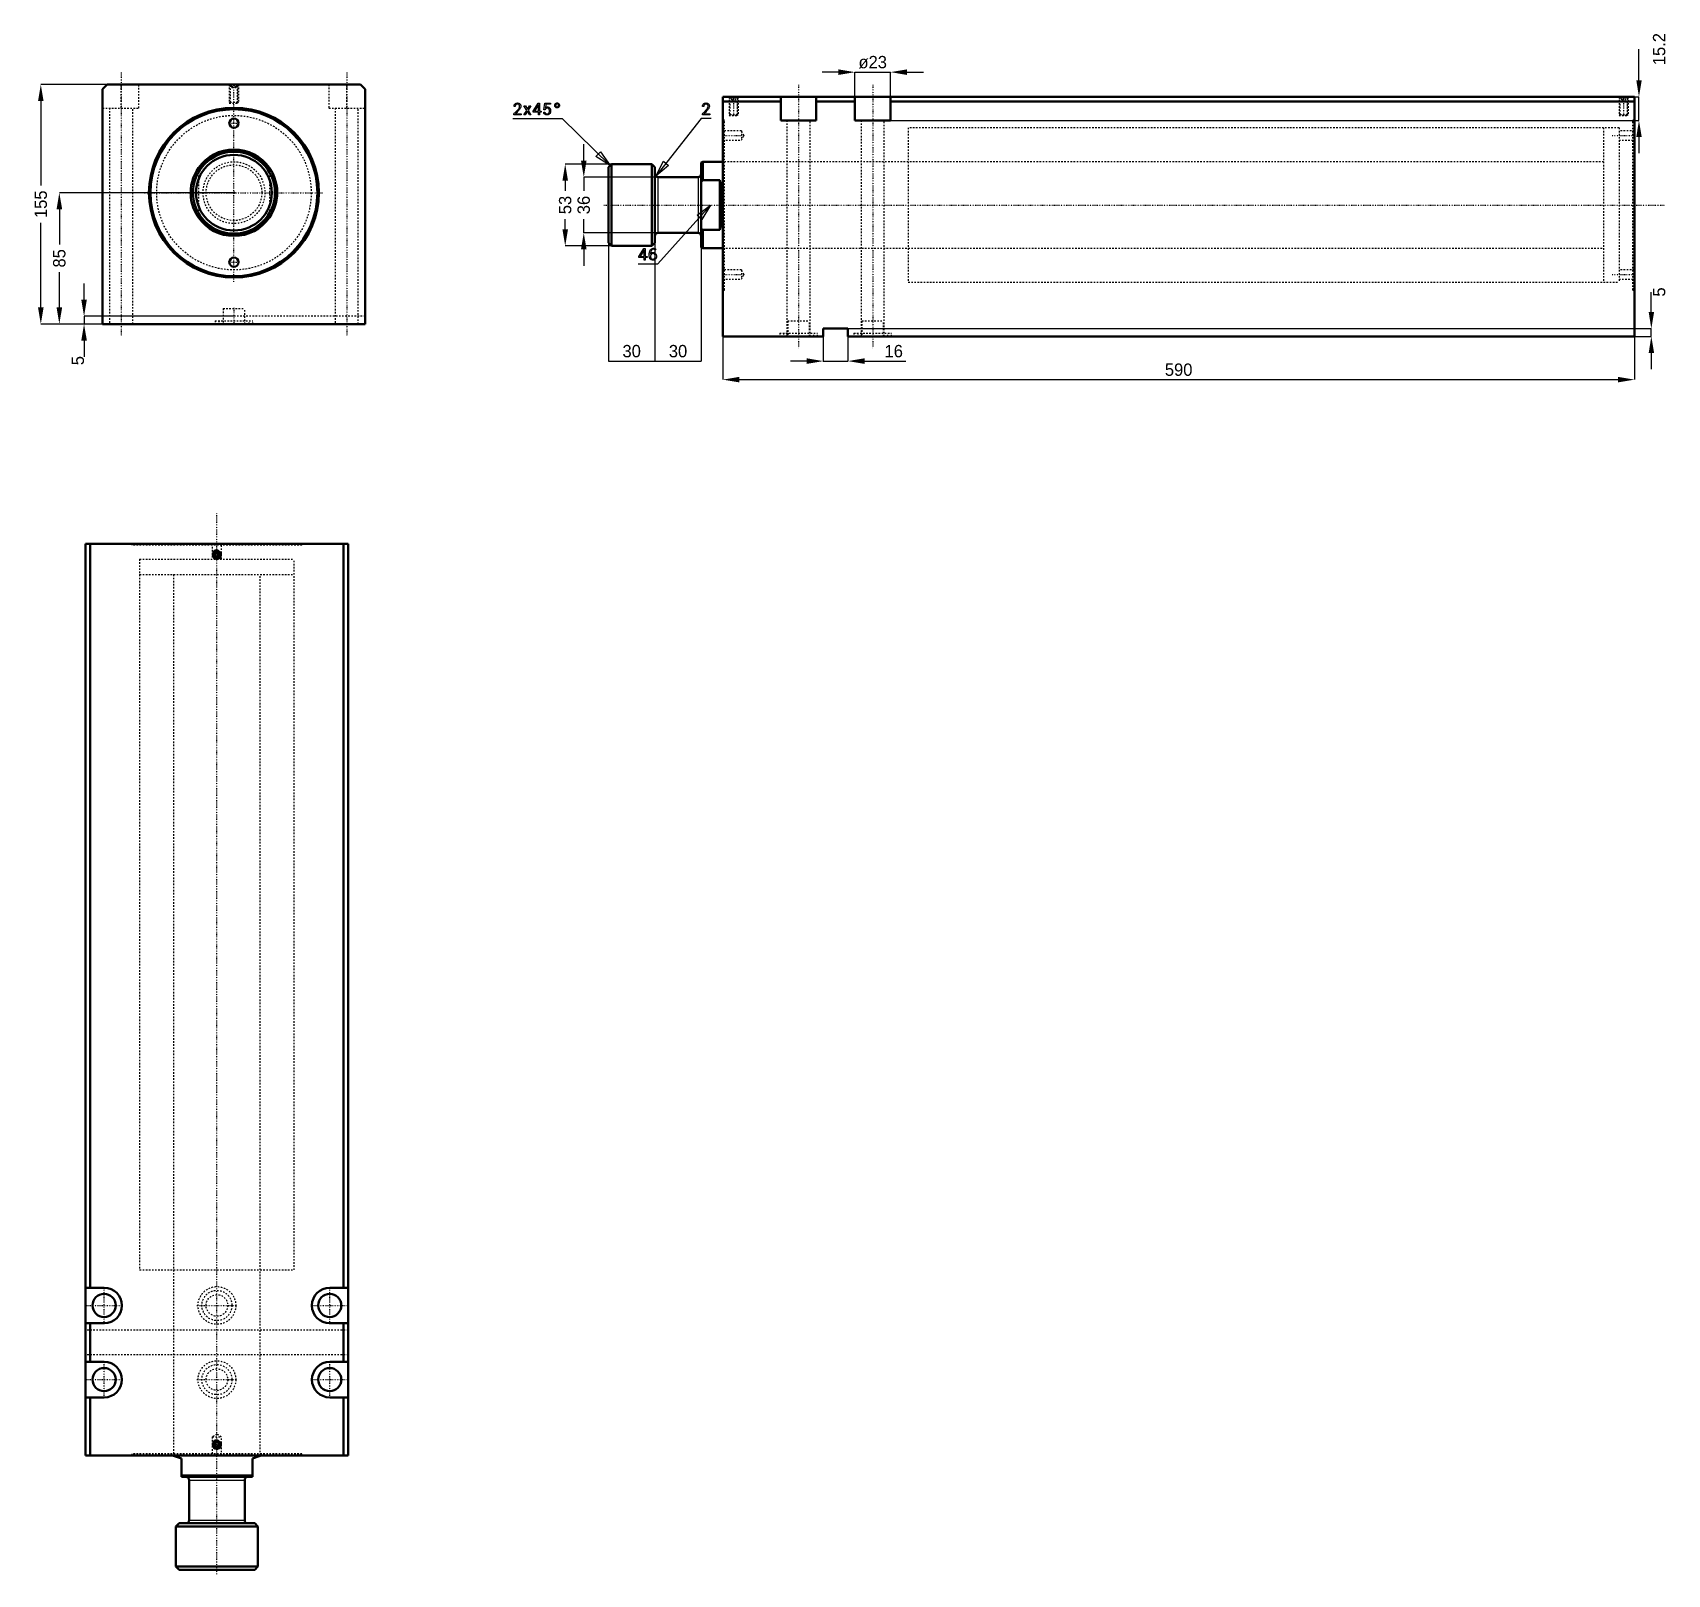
# Model space of a CAD drawing. Header units: millimetres. Extents: x -130 to 928, y -894 to 104.
import ezdxf

# ---------------------------------------------------------------- set-up
doc = ezdxf.new("R2010")
doc.units = ezdxf.units.MM
doc.linetypes.add('Center', pattern=[1.5, 0.45, -0.5, 0.05, -0.5])
doc.linetypes.add('Dashed', pattern=[2, 1, -1])
for name, color, linetype, lineweight in [('2d ConnectionPoints', 7, 'Continuous', 50), ('AM_0', 7, 'Continuous', 50), ('AM_4', 3, 'Continuous', 25), ('AM_5', 3, 'Continuous', 25), ('AM_7', 7, 'Center', 25), ('AM_9', 6, 'Dashed', 25)]:
    doc.layers.add(name, color=color, linetype=linetype, lineweight=lineweight)
doc.dimstyles.new('ISO-25', dxfattribs={"dimtxt": 2.5, "dimasz": 2.5, "dimexe": 1.25, "dimexo": 0.625, "dimtad": 1, "dimtxsty": 'Standard', "dimcen": 2.5, "dimadec": 0, "dimazin": 0, "dimtfac": 1, "dimtmove": 0, "dimatfit": 3, "dimfxl": 0, "dimarcsym": 0})

# ---------------------------------------------------------------- blocks, each defined once
blk = doc.blocks.new('1_JECX_MF_TLA_100_450_0_rod__0_in_JECX_MF_160_TLA_100_450_0__0')
at = {"layer": 'AM_0'}
for p, q in [((-23, 13.2), (-23, 16)), ((23, 16), (23, 13.2)), ((-23, -16), (-23, -13.2)), ((23, -13.2), (23, -16))]:
    blk.add_line(p, q, dxfattribs=at)
for points in [[(-23, 16), (-24.3, 13.9), (-25.4, 11.7), (-26.3, 9.5), (-27.1, 7.1), (-27.6, 4.8), (-27.9, 2.3), (-28, -0.1), (-27.9, -2.6), (-27.6, -5), (-27, -7.4), (-26.3, -9.7), (-25.3, -11.9), (-24.2, -14.1), (-23, -16)], [(23, -16), (24.3, -13.9), (25.4, -11.7), (26.3, -9.5), (27.1, -7.1), (27.6, -4.8), (27.9, -2.3), (28, 0.1), (27.9, 2.6), (27.6, 5), (27, 7.4), (26.3, 9.7), (25.3, 11.9), (24.2, 14.1), (23, 16)]]:
    blk.add_lwpolyline(points, dxfattribs=at)
for radius in [26.5, 24.5]:
    blk.add_circle((0, 0), radius, dxfattribs=at)
for radius, start, end in [(28, 34.7719, 145.2281), (27.5, 33.2419, 146.7581), (27.5, 213.2419, 326.7581), (28, 214.7719, 325.2281)]:
    blk.add_arc((0, 0), radius, start, end, dxfattribs=at)
at = {"layer": 'AM_9'}
for p, q in [((-23, 13.2), (-23, -13.2)), ((23, 13.2), (23, -13.2))]:
    blk.add_line(p, q, dxfattribs=at)
for radius in [20, 18]:
    blk.add_circle((0, 0), radius, dxfattribs=at)
blk = doc.blocks.new('2_JECX_MF_EXLA_100_450_0_body__0_in_JECX_MF_160_TLA_100_450_0__0')
at = {"layer": 'AM_0'}
for p, q in [((-82, 70), (-85, 67)), ((-85, 67), (-85, -85)), ((82, 70), (-82, 70)), ((85, 67), (82, 70)), ((85, -85), (85, 67)), ((-85, -85), (85, -85))]:
    blk.add_line(p, q, dxfattribs=at)
for centre, radius in [((0, 0), 55), ((0, 0), 54), ((0, 45), 3), ((0, -45), 3)]:
    blk.add_circle(centre, radius, dxfattribs=at)
at = {"layer": 'AM_5', "linetype": 'Dashed'}
for p, q in [((-3, 70), (-3, 58)), ((3, 70), (3, 58))]:
    blk.add_line(p, q, dxfattribs=at)
at = {"layer": 'AM_7'}
for p, q in [((-73, 77.8), (-73, -92.7)), ((73, 77.8), (73, -92.7)), ((0, -57.8), (0, 70.6)), ((-3.2, 45), (3.1, 45)), ((-57.8, 0), (57.8, 0)), ((-3.2, -45), (3.1, -45)), ((0, -74.5), (0, -85.5))]:
    blk.add_line(p, q, dxfattribs=at)
at = {"layer": 'AM_9'}
for p, q in [((-73, 54.8), (-73, 70)), ((-61.5, 54.8), (-61.5, 70)), ((-3, 70), (-2.5, 69.5)), ((-2.5, 69.5), (-2.5, 58.5)), ((-2.5, 69.5), (2.5, 69.5)), ((-1.9, 70), (-2.4, 69.5)), ((-2.4, 69.5), (-2.4, 58)), ((-2.4, 69.5), (2.4, 69.5)), ((-1.4, 68), (-1.4, 70)), ((-1.4, 68), (1.4, 68)), ((-0.7, 68), (-0.7, 70)), ((0.7, 68), (0.7, 70)), ((1.4, 68), (1.4, 70)), ((2.4, 69.5), (1.9, 70)), ((2.4, 58), (2.4, 69.5)), ((2.5, 69.5), (3, 70)), ((2.5, 58.5), (2.5, 69.5)), ((61.5, 70), (61.5, 54.8)), ((73, 54.8), (73, 70)), ((-85, 54.8), (-61.5, 54.8)), ((-80.5, 54.8), (-80.5, -85)), ((-65.5, -85), (-65.5, 54.8)), ((-2.5, 58.5), (-3, 58)), ((-3, 58), (3, 58)), ((-2.5, 58.5), (2.5, 58.5)), ((3, 58), (2.5, 58.5)), ((61.5, 54.8), (85, 54.8)), ((65.5, 54.8), (65.5, -85)), ((80.5, -85), (80.5, 54.8)), ((85, -80), (-85, -80)), ((-12.2, -82.9), (12.2, -82.9)), ((-12.2, -82.9), (-12.2, -85)), ((-9.8, -82.9), (-9.8, -85)), ((-7, -75), (7, -75)), ((-7, -75), (-7, -85)), ((7, -85), (7, -75)), ((9.8, -85), (9.8, -82.9)), ((12.2, -85), (12.2, -82.9))]:
    blk.add_line(p, q, dxfattribs=at)
blk.add_circle((0, 0), 50, dxfattribs=at)
blk = doc.blocks.new('*D3')
at = {"layer": 'AM_5', "color": 0, "lineweight": -2}
for p, q in [((-82, 70), (-125, 70)), ((-125, 59.3), (-125, 4.6)), ((-125, -74.3), (-125, -19.6)), ((-85, -85), (-125, -85))]:
    blk.add_line(p, q, dxfattribs=at)
at = {"layer": 'AM_5', "color": 0}
for points in [[(-123.2, 59.3), (-126.8, 59.3), (-125, 70)], [(-126.8, -74.3), (-123.2, -74.3), (-125, -85)]]:
    blk.add_solid(points, dxfattribs=at)
at = {"layer": 'Defpoints', "color": 0}
for p in [(-82, 70), (-125, -85), (-85, -85)]:
    blk.add_point(p, dxfattribs=at)
at = {"layer": 'AM_5', "color": 0, "insert": (-125, -7.5), "char_height": 8, "attachment_point": 5, "rotation": 90}
blk.add_mtext('155', dxfattribs=at)
blk = doc.blocks.new('*D4')
at = {"layer": 'AM_5', "color": 0, "lineweight": -2}
for p, q in [((0, 0), (-113, 0)), ((-113, -10.7), (-113, -33.6)), ((-113, -74.3), (-113, -51.4)), ((-85, -85), (-113, -85))]:
    blk.add_line(p, q, dxfattribs=at)
at = {"layer": 'AM_5', "color": 0}
for points in [[(-111.2, -10.7), (-114.8, -10.7), (-113, 0)], [(-114.8, -74.3), (-111.2, -74.3), (-113, -85)]]:
    blk.add_solid(points, dxfattribs=at)
at = {"layer": 'Defpoints', "color": 0}
for p in [(0, 0), (-113, -85), (-85, -85)]:
    blk.add_point(p, dxfattribs=at)
at = {"layer": 'AM_5', "color": 0, "insert": (-113, -42.5), "char_height": 8, "attachment_point": 5, "rotation": 90}
blk.add_mtext('85', dxfattribs=at)
blk = doc.blocks.new('*D5')
at = {"layer": 'AM_5', "color": 0, "lineweight": -2}
for p, q in [((-97, -69.3), (-97, -58.7)), ((0, -80), (-97, -80)), ((-97, -80), (-97, -85)), ((-85, -85), (-97, -85)), ((-97, -95.7), (-97, -106.3))]:
    blk.add_line(p, q, dxfattribs=at)
at = {"layer": 'AM_5', "color": 0}
for points in [[(-98.8, -69.3), (-95.2, -69.3), (-97, -80)], [(-95.2, -95.7), (-98.8, -95.7), (-97, -85)]]:
    blk.add_solid(points, dxfattribs=at)
at = {"layer": 'Defpoints', "color": 0}
for p in [(0, -80), (-97, -85), (-85, -85)]:
    blk.add_point(p, dxfattribs=at)
at = {"layer": 'AM_5', "color": 0, "insert": (-101, -108.7), "char_height": 8, "attachment_point": 5, "rotation": 90}
blk.add_mtext('5', dxfattribs=at)
blk = doc.blocks.new('1_JECX_MF_TLA_100_450_0_rod__0_in_JECX_MF_160_TLA_100_450_0__4')
at = {"layer": 'AM_0'}
for p, q in [((-28, 0), (-28, -0.4)), ((28, -0.4), (28, 0)), ((-23, -2), (-28, -0.4)), ((-23, -14), (-23, -2)), ((28, -0.4), (23, -2)), ((23, -2), (23, -14)), ((-23, -13), (23, -13)), ((-23, -14), (23, -14)), ((-18, -16), (-18, -42)), ((18, -42), (18, -16)), ((-24.5, -44), (-26.5, -46)), ((-26.5, -46), (26.5, -46)), ((-26.5, -46), (-26.5, -72)), ((-24.5, -44), (24.5, -44)), ((26.5, -46), (24.5, -44)), ((26.5, -72), (26.5, -46)), ((-26.5, -72), (-24.5, -74)), ((-26.5, -72), (26.5, -72)), ((-24.5, -74), (24.5, -74)), ((24.5, -74), (26.5, -72))]:
    blk.add_line(p, q, dxfattribs=at)
for centre, start, end in [((-20, -16), 360, 90), ((20, -16), 90, 180), ((-20, -42), 270, 360), ((20, -42), 180, 270)]:
    blk.add_arc(centre, 2, start, end, dxfattribs=at)
at = {"layer": 'AM_4'}
for p, q in [((-18, -16), (18, -16)), ((-18, -42), (18, -42))]:
    blk.add_line(p, q, dxfattribs=at)
at = {"layer": 'AM_7'}
blk.add_line((0, -77), (0, 609.7), dxfattribs=at)
at = {"layer": 'AM_9'}
for p, q in [((-50, 580), (50, 580)), ((-50, 580), (-50, 570)), ((50, 570), (50, 580)), ((-50, 570), (50, 570)), ((-28, 570), (-28, 0)), ((28, 0), (28, 570))]:
    blk.add_line(p, q, dxfattribs=at)
blk = doc.blocks.new('2_JECX_MF_EXLA_100_450_0_body__0_in_JECX_MF_160_TLA_100_450_0__4')
at = {"layer": 'AM_0'}
for p, q in [((85, 590), (-85, 590)), ((-85, 590), (-85, 0)), ((-82, 590), (-82, 108.5)), ((-0.7, 584.2), (-1.4, 583)), ((-1.4, 583), (-0.7, 581.8)), ((0.7, 584.2), (-0.7, 584.2)), ((1.4, 583), (0.7, 584.2)), ((0.7, 581.8), (1.4, 583)), ((82, 590), (82, 108.5)), ((85, 590), (85, 0)), ((-0.7, 581.8), (0.7, 581.8)), ((-73, 108.5), (-85, 108.5)), ((85, 108.5), (73, 108.5)), ((-85, 85.5), (-73, 85.5)), ((-82, 85.5), (-82, 60.5)), ((73, 85.5), (85, 85.5)), ((82, 85.5), (82, 60.5)), ((-73, 60.5), (-85, 60.5)), ((85, 60.5), (73, 60.5)), ((-85, 37.5), (-73, 37.5)), ((-82, 37.5), (-82, 0)), ((73, 37.5), (85, 37.5)), ((82, 37.5), (82, 0)), ((85, 0), (-85, 0)), ((-0.7, 8.3), (-1.4, 7)), ((-1.4, 7), (-0.7, 5.8)), ((0.7, 8.3), (-0.7, 8.3)), ((-0.7, 5.8), (0.7, 5.8)), ((1.4, 7), (0.7, 8.3)), ((0.7, 5.8), (1.4, 7))]:
    blk.add_line(p, q, dxfattribs=at)
for centre, radius in [((0, 583), 2.46), ((0, 583), 2.4), ((0, 583), 1.9), ((-73, 97), 7.5), ((73, 97), 7.5), ((-73, 49), 7.5), ((73, 49), 7.5), ((0, 7), 2.46), ((0, 7), 2.4), ((0, 7), 1.9)]:
    blk.add_circle(centre, radius, dxfattribs=at)
for centre, start, end in [((-73, 97), 270, 90), ((73, 97), 90, 270), ((-73, 49), 270, 90), ((73, 49), 90, 270)]:
    blk.add_arc(centre, 11.5, start, end, dxfattribs=at)
at = {"layer": 'AM_5'}
for centre in [(0, 583), (0, 7)]:
    blk.add_arc(centre, 3, 75, 15, dxfattribs=at)
at = {"layer": 'AM_7'}
for p, q in [((-3.2, 583), (3.1, 583)), ((-73, 84.9), (-73, 109.1)), ((73, 84.9), (73, 109.1)), ((-85.1, 97), (-60.9, 97)), ((-12.9, 97), (12.9, 97)), ((60.9, 97), (85.1, 97)), ((-73, 36.9), (-73, 61.1)), ((73, 36.9), (73, 61.1)), ((-85.1, 49), (-60.9, 49)), ((-12.9, 49), (12.9, 49)), ((60.9, 49), (85.1, 49)), ((-3.2, 7), (3.1, 7))]:
    blk.add_line(p, q, dxfattribs=at)
at = {"layer": 'AM_9'}
for p, q in [((-55, 590), (-55, 589)), ((55, 589), (-55, 589)), ((-54, 590), (-54, 589)), ((-3, 590), (-3, 580)), ((3, 580), (3, 590)), ((54, 589), (54, 590)), ((55, 589), (55, 590)), ((-50, 580), (50, 580)), ((-50, 580), (-50, 120)), ((50, 120), (50, 580)), ((-50, 120), (50, 120)), ((-28, 120), (-28, 0)), ((28, 0), (28, 120)), ((85, 81), (-85, 81)), ((85, 65), (-85, 65)), ((0, 13.7), (-3, 12)), ((-3, 12), (-3, 0)), ((-3, 12), (3, 12)), ((3, 12), (0, 13.7)), ((3, 0), (3, 12)), ((55, 1), (-55, 1)), ((-55, 1), (-55, 0)), ((-54, 1), (-54, 0)), ((54, 0), (54, 1)), ((55, 0), (55, 1))]:
    blk.add_line(p, q, dxfattribs=at)
for centre, radius in [((0, 97), 12.2), ((0, 97), 9.75), ((0, 97), 7), ((0, 49), 12.2), ((0, 49), 9.75), ((0, 49), 7)]:
    blk.add_circle(centre, radius, dxfattribs=at)
blk = doc.blocks.new('1_JECX_MF_TLA_100_450_0_rod__0_in_JECX_MF_160_TLA_100_450_0__2')
at = {"layer": 'AM_0'}
for p, q in [((-72, 26.5), (-74, 24.5)), ((-74, 24.5), (-74, -24.5)), ((-46, 26.5), (-72, 26.5)), ((-72, 26.5), (-72, -26.5)), ((-44, 24.5), (-46, 26.5)), ((-46, 26.5), (-46, -26.5)), ((-44, 24.5), (-44, -24.5)), ((-13, 28), (-14, 27.5)), ((-14, 27.5), (-14, -27.5)), ((0, 28), (-13, 28)), ((-13, 28), (-13, 16)), ((-16, 18), (-42, 18)), ((-13, 16), (-14, 15.1)), ((-2, 16), (-13, 16)), ((-2, 16), (-2, -16)), ((-42, -18), (-16, -18)), ((-14, -15.1), (-13, -16)), ((-13, -16), (-2, -16)), ((-13, -16), (-13, -28)), ((-74, -24.5), (-72, -26.5)), ((-72, -26.5), (-46, -26.5)), ((-46, -26.5), (-44, -24.5)), ((-14, -27.5), (-13, -28)), ((-13, -28), (0, -28))]:
    blk.add_line(p, q, dxfattribs=at)
blk.add_lwpolyline([(-2, -16), (-1.6, -13.9), (-1.2, -11.7), (-0.9, -9.5), (-0.7, -7.1), (-0.5, -4.8), (-0.4, -2.3), (-0.4, 0.1), (-0.4, 2.6), (-0.5, 5), (-0.7, 7.4), (-0.9, 9.7), (-1.2, 11.9), (-1.6, 14.1), (-2, 16)], dxfattribs=at)
for centre, start, end in [((-42, 20), 180, 270), ((-16, 20), 270, 360), ((-42, -20), 90, 180), ((-16, -20), 0, 90)]:
    blk.add_arc(centre, 2, start, end, dxfattribs=at)
at = {"layer": 'AM_4'}
for p, q in [((-42, 18), (-42, -18)), ((-16, 18), (-16, -18))]:
    blk.add_line(p, q, dxfattribs=at)
at = {"layer": 'AM_7'}
blk.add_line((-77, 0), (609.7, 0), dxfattribs=at)
at = {"layer": 'AM_9'}
for p, q in [((570, 50), (570, -50)), ((580, 50), (570, 50)), ((580, 50), (580, -50)), ((570, 28), (0, 28)), ((0, -28), (570, -28)), ((570, -50), (580, -50))]:
    blk.add_line(p, q, dxfattribs=at)
blk = doc.blocks.new('2_JECX_MF_EXLA_100_450_0_body__0_in_JECX_MF_160_TLA_100_450_0__2')
at = {"layer": 'AM_0'}
for p, q in [((0, -85), (0, 70)), ((590, 70), (0, 70)), ((37.5, 67), (0, 67)), ((37.5, 70), (37.5, 54.8)), ((60.5, 54.8), (60.5, 70)), ((85.5, 67), (60.5, 67)), ((85.5, 70), (85.5, 54.8)), ((108.5, 54.8), (108.5, 70)), ((590, 67), (108.5, 67)), ((590, -85), (590, 70)), ((37.5, 54.8), (60.5, 54.8)), ((85.5, 54.8), (108.5, 54.8)), ((65, -80), (65, -85)), ((81, -80), (65, -80)), ((81, -85), (81, -80)), ((65, -85), (0, -85)), ((590, -85), (81, -85))]:
    blk.add_line(p, q, dxfattribs=at)
at = {"layer": 'AM_5', "linetype": 'Dashed'}
for p, q in [((4, 70), (4, 58)), ((10, 70), (10, 58)), ((580, 70), (580, 58)), ((586, 70), (586, 58))]:
    blk.add_line(p, q, dxfattribs=at)
at = {"layer": 'AM_7'}
for p, q in [((49, 77.8), (49, -92.7)), ((97, 77.8), (97, -92.7)), ((7, 70.6), (7, 57.4)), ((583, 70.6), (583, 57.4)), ((-0.7, 45), (14.4, 45)), ((575.6, 45), (590.7, 45)), ((-0.7, -45), (14.4, -45)), ((575.6, -45), (590.7, -45))]:
    blk.add_line(p, q, dxfattribs=at)
at = {"layer": 'AM_9'}
for p, q in [((4, 70), (4.5, 69.5)), ((4.5, 69.5), (4.5, 58.5)), ((4.5, 69.5), (9.5, 69.5)), ((5.1, 70), (4.6, 69.5)), ((4.6, 69.5), (4.6, 58)), ((4.6, 69.5), (9.4, 69.5)), ((5.8, 68), (5.8, 70)), ((5.8, 68), (8.2, 68)), ((7, 68), (7, 70)), ((8.2, 68), (8.2, 70)), ((9.4, 69.5), (8.9, 70)), ((9.4, 58), (9.4, 69.5)), ((9.5, 69.5), (10, 70)), ((9.5, 58.5), (9.5, 69.5)), ((580, 70), (580.5, 69.5)), ((580.5, 69.5), (580.5, 58.5)), ((580.5, 69.5), (585.5, 69.5)), ((581.1, 70), (580.6, 69.5)), ((580.6, 69.5), (585.4, 69.5)), ((580.6, 69.5), (580.6, 58)), ((581.8, 68), (581.8, 70)), ((581.8, 68), (584.2, 68)), ((583, 68), (583, 70)), ((584.2, 68), (584.2, 70)), ((585.4, 69.5), (584.9, 70)), ((585.4, 58), (585.4, 69.5)), ((585.5, 69.5), (586, 70)), ((585.5, 58.5), (585.5, 69.5)), ((1, 55), (0, 55)), ((1, 54), (0, 54)), ((1, -55), (1, 55)), ((4.5, 58.5), (4, 58)), ((4, 58), (10, 58)), ((4.5, 58.5), (9.5, 58.5)), ((10, 58), (9.5, 58.5)), ((41.5, 54.8), (41.5, -85)), ((56.5, -85), (56.5, 54.8)), ((89.5, 54.8), (89.5, -85)), ((104.5, -85), (104.5, 54.8)), ((580.5, 58.5), (580, 58)), ((580, 58), (586, 58)), ((580.5, 58.5), (585.5, 58.5)), ((586, 58), (585.5, 58.5)), ((589, -55), (589, 55)), ((590, 55), (589, 55)), ((590, 54), (589, 54)), ((12, 48), (0, 48)), ((13.7, 45), (12, 48)), ((12, 48), (12, 42)), ((12, 42), (13.7, 45)), ((580, 50), (120, 50)), ((120, 50), (120, -50)), ((580, 50), (580, -50)), ((590, 48), (580, 48)), ((0, 42), (12, 42)), ((580, 42), (590, 42)), ((120, 28), (0, 28)), ((0, -28), (120, -28)), ((12, -42), (0, -42)), ((13.7, -45), (12, -42)), ((12, -42), (12, -48)), ((590, -42), (580, -42)), ((0, -48), (12, -48)), ((12, -48), (13.7, -45)), ((120, -50), (580, -50)), ((580, -48), (590, -48)), ((0, -54), (1, -54)), ((0, -55), (1, -55)), ((589, -54), (590, -54)), ((589, -55), (590, -55)), ((36.8, -82.9), (61.2, -82.9)), ((36.8, -82.9), (36.8, -85)), ((39.2, -82.9), (39.2, -85)), ((42, -75), (56, -75)), ((42, -75), (42, -85)), ((56, -85), (56, -75)), ((58.8, -85), (58.8, -82.9)), ((61.2, -85), (61.2, -82.9)), ((84.8, -82.9), (109.2, -82.9)), ((84.8, -82.9), (84.8, -85)), ((87.3, -82.9), (87.3, -85)), ((90, -75), (104, -75)), ((90, -75), (90, -85)), ((104, -85), (104, -75)), ((106.8, -85), (106.8, -82.9)), ((109.2, -85), (109.2, -82.9))]:
    blk.add_line(p, q, dxfattribs=at)
blk = doc.blocks.new('*D21')
at = {"layer": 'AM_5', "color": 0, "lineweight": -2}
for p, q in [((391.2, 78), (380.6, 78)), ((401.9, 62), (401.9, 78)), ((401.9, 78), (424.9, 78)), ((424.9, 62), (424.9, 78)), ((435.6, 78), (446.2, 78))]:
    blk.add_line(p, q, dxfattribs=at)
at = {"layer": 'AM_5', "color": 0}
for points in [[(391.2, 79.8), (391.2, 76.2), (401.9, 78)], [(435.6, 79.8), (435.6, 76.2), (424.9, 78)]]:
    blk.add_solid(points, dxfattribs=at)
at = {"layer": 'Defpoints', "color": 0}
for p in [(424.9, 78), (401.9, 62), (424.9, 62)]:
    blk.add_point(p, dxfattribs=at)
at = {"layer": 'AM_5', "color": 0, "insert": (413.4, 84.4), "char_height": 8, "attachment_point": 5}
blk.add_mtext('ø23', dxfattribs=at)
blk = doc.blocks.new('*D22')
at = {"layer": 'AM_5', "color": 0, "lineweight": -2}
for p, q in [((909.3, 72.7), (909.3, 92.9)), ((424.9, 62), (909.3, 62)), ((909.3, 46.8), (909.3, 62)), ((424.9, 46.8), (909.3, 46.8)), ((909.3, 36.1), (909.3, 25.5))]:
    blk.add_line(p, q, dxfattribs=at)
at = {"layer": 'AM_5', "color": 0}
for points in [[(907.6, 72.7), (911.1, 72.7), (909.3, 62)], [(907.6, 36.1), (911.1, 36.1), (909.3, 46.8)]]:
    blk.add_solid(points, dxfattribs=at)
at = {"layer": 'Defpoints', "color": 0}
for p in [(424.9, 62), (909.3, 62), (424.9, 46.8)]:
    blk.add_point(p, dxfattribs=at)
at = {"layer": 'AM_5', "color": 0, "insert": (922.4, 92.9), "char_height": 8, "attachment_point": 5, "rotation": 90}
blk.add_mtext('15.2', dxfattribs=at)
blk = doc.blocks.new('*D23')
at = {"layer": 'AM_5', "color": 0, "lineweight": -2}
for p, q in [((316.4, -93), (316.4, -121)), ((906.4, -93), (906.4, -121)), ((327.1, -121), (895.7, -121))]:
    blk.add_line(p, q, dxfattribs=at)
at = {"layer": 'AM_5', "color": 0}
for points in [[(327.1, -119.2), (327.1, -122.8), (316.4, -121)], [(895.7, -119.2), (895.7, -122.8), (906.4, -121)]]:
    blk.add_solid(points, dxfattribs=at)
at = {"layer": 'Defpoints', "color": 0}
for p in [(316.4, -93), (906.4, -93), (906.4, -121)]:
    blk.add_point(p, dxfattribs=at)
at = {"layer": 'AM_5', "color": 0, "insert": (611.4, -114.6), "char_height": 8, "attachment_point": 5}
blk.add_mtext('590', dxfattribs=at)
blk = doc.blocks.new('*D24')
at = {"layer": 'AM_5', "color": 0, "lineweight": -2}
for p, q in [((302.4, -28), (302.4, -109)), ((272.4, -32.5), (272.4, -109)), ((272.4, -109), (302.4, -109))]:
    blk.add_line(p, q, dxfattribs=at)
at = {"layer": 'Defpoints', "color": 0}
for p in [(302.4, -28), (272.4, -32.5), (302.4, -109)]:
    blk.add_point(p, dxfattribs=at)
at = {"layer": 'AM_5', "color": 0, "insert": (287.4, -102.6), "char_height": 8, "attachment_point": 5}
blk.add_mtext('30', dxfattribs=at)
blk = doc.blocks.new('*D25')
at = {"layer": 'AM_5', "color": 0, "lineweight": -2}
for p, q in [((242.4, -32.5), (242.4, -109)), ((272.4, -32.5), (272.4, -109)), ((242.4, -109), (272.4, -109))]:
    blk.add_line(p, q, dxfattribs=at)
at = {"layer": 'Defpoints', "color": 0}
for p in [(242.4, -32.5), (272.4, -32.5), (272.4, -109)]:
    blk.add_point(p, dxfattribs=at)
at = {"layer": 'AM_5', "color": 0, "insert": (257.4, -102.6), "char_height": 8, "attachment_point": 5}
blk.add_mtext('30', dxfattribs=at)
blk = doc.blocks.new('*D26')
at = {"layer": 'AM_5', "color": 0, "lineweight": -2}
for p, q in [((244.4, 18.5), (214.4, 18.5)), ((214.4, 7.8), (214.4, 1.1)), ((214.4, -23.8), (214.4, -17.1)), ((244.4, -34.5), (214.4, -34.5))]:
    blk.add_line(p, q, dxfattribs=at)
at = {"layer": 'AM_5', "color": 0}
for points in [[(212.6, 7.8), (216.2, 7.8), (214.4, 18.5)], [(212.6, -23.8), (216.2, -23.8), (214.4, -34.5)]]:
    blk.add_solid(points, dxfattribs=at)
at = {"layer": 'Defpoints', "color": 0}
for p in [(214.4, 18.5), (244.4, 18.5), (244.4, -34.5)]:
    blk.add_point(p, dxfattribs=at)
at = {"layer": 'AM_5', "color": 0, "insert": (214.4, -8), "char_height": 8, "attachment_point": 5, "rotation": 90}
blk.add_mtext('53', dxfattribs=at)
blk = doc.blocks.new('*D27')
at = {"layer": 'AM_5', "color": 0, "lineweight": -2}
for p, q in [((226.4, 20.7), (226.4, 31.3)), ((274.4, 10), (226.4, 10)), ((226.4, 10), (226.4, 1.1)), ((226.4, -26), (226.4, -17.1)), ((274.4, -26), (226.4, -26)), ((226.4, -36.7), (226.4, -47.3))]:
    blk.add_line(p, q, dxfattribs=at)
at = {"layer": 'AM_5', "color": 0}
for points in [[(224.6, 20.7), (228.2, 20.7), (226.4, 10)], [(224.6, -36.7), (228.2, -36.7), (226.4, -26)]]:
    blk.add_solid(points, dxfattribs=at)
at = {"layer": 'Defpoints', "color": 0}
for p in [(226.4, 10), (274.4, 10), (274.4, -26)]:
    blk.add_point(p, dxfattribs=at)
at = {"layer": 'AM_5', "color": 0, "insert": (226.4, -8), "char_height": 8, "attachment_point": 5, "rotation": 90}
blk.add_mtext('36', dxfattribs=at)
blk = doc.blocks.new('*D28')
at = {"layer": 'AM_5', "color": 0, "lineweight": -2}
for p, q in [((381.4, -88), (381.4, -109)), ((397.4, -93), (397.4, -109)), ((370.7, -109), (360.1, -109)), ((381.4, -109), (397.4, -109)), ((408.1, -109), (434.8, -109))]:
    blk.add_line(p, q, dxfattribs=at)
at = {"layer": 'AM_5', "color": 0}
for points in [[(370.7, -107.2), (370.7, -110.8), (381.4, -109)], [(408.1, -107.2), (408.1, -110.8), (397.4, -109)]]:
    blk.add_solid(points, dxfattribs=at)
at = {"layer": 'Defpoints', "color": 0}
for p in [(381.4, -88), (397.4, -93), (397.4, -109)]:
    blk.add_point(p, dxfattribs=at)
at = {"layer": 'AM_5', "color": 0, "insert": (427, -102.6), "char_height": 8, "attachment_point": 5}
blk.add_mtext('16', dxfattribs=at)
blk = doc.blocks.new('*D29')
at = {"layer": 'AM_5', "color": 0, "lineweight": -2}
for p, q in [((917.3, -77.3), (917.3, -64.3)), ((381.4, -88), (917.3, -88)), ((397.4, -93), (917.3, -93)), ((917.3, -93), (917.3, -88)), ((917.3, -103.7), (917.3, -114.3))]:
    blk.add_line(p, q, dxfattribs=at)
at = {"layer": 'AM_5', "color": 0}
for points in [[(915.6, -77.3), (919.1, -77.3), (917.3, -88)], [(915.6, -103.7), (919.1, -103.7), (917.3, -93)]]:
    blk.add_solid(points, dxfattribs=at)
at = {"layer": 'Defpoints', "color": 0}
for p in [(381.4, -88), (397.4, -93), (917.3, -93)]:
    blk.add_point(p, dxfattribs=at)
at = {"layer": 'AM_5', "color": 0, "insert": (922.4, -64.3), "char_height": 8, "attachment_point": 5, "rotation": 90}
blk.add_mtext('5', dxfattribs=at)

msp = doc.modelspace()

# ---------------------------------------------------------------- linework, layer by layer
at = {"layer": '2d ConnectionPoints'}
for p in [(0, 0), (316.403, -7.997), (-11.02, -817.193)]:
    msp.add_point(p, dxfattribs=at)
at = {"layer": 'AM_5'}
for p, q in [((180.403, 48.003), (212.403, 48.003)), ((212.403, 48.003), (243.403, 17.503)), ((302.403, 48.003), (272.989, 10.589)), ((308.803, 48.003), (302.403, 48.003)), ((274.403, -45.997), (308.403, -7.997)), ((261.603, -45.997), (274.403, -45.997))]:
    msp.add_line(p, q, dxfattribs=at)
for points in [[(181.438, 51.381), (181.438, 51.381), (181.781, 51.694), (182.269, 52.151), (182.269, 52.151), (182.726, 52.594), (183.014, 52.881), (183.014, 52.881), (183.289, 53.171), (183.684, 53.625), (183.684, 53.625), (184.057, 54.105), (184.293, 54.439), (184.293, 54.439), (184.501, 54.771), (184.726, 55.245), (184.726, 55.245), (184.847, 55.688), (184.87, 55.967), (184.87, 55.967), (184.863, 56.124), (184.826, 56.346), (184.826, 56.346), (184.757, 56.551), (184.693, 56.68), (184.693, 56.68), (184.617, 56.799), (184.483, 56.957), (184.483, 56.957), (184.325, 57.089), (184.207, 57.163), (184.207, 57.163), (184.08, 57.225), (183.879, 57.292), (183.879, 57.292), (183.664, 57.328), (183.513, 57.335), (183.513, 57.335), (183.346, 57.328), (183.11, 57.291), (183.11, 57.291), (182.891, 57.222), (182.754, 57.158), (182.754, 57.158), (182.626, 57.081), (182.457, 56.942), (182.457, 56.942), (182.314, 56.774), (182.234, 56.646), (182.234, 56.646), (182.166, 56.507), (182.093, 56.28), (182.093, 56.28), (182.054, 56.031), (182.046, 55.853), (181.266, 55.853), (181.266, 55.853), (181.279, 56.12), (181.342, 56.491), (181.342, 56.491), (181.459, 56.828), (181.568, 57.033), (181.568, 57.033), (181.697, 57.221), (181.922, 57.468), (181.922, 57.468), (182.185, 57.671), (182.382, 57.782), (182.382, 57.782), (182.591, 57.874), (182.921, 57.973), (182.921, 57.973), (183.27, 58.027), (183.513, 58.037), (183.513, 58.037), (183.741, 58.027), (184.071, 57.977), (184.071, 57.977), (184.386, 57.884), (184.589, 57.798), (184.589, 57.798), (184.781, 57.693), (185.038, 57.503), (185.038, 57.503), (185.26, 57.272), (185.387, 57.096), (185.387, 57.096), (185.495, 56.904), (185.612, 56.591), (185.612, 56.591), (185.674, 56.249), (185.686, 56.004), (185.686, 56.004), (185.669, 55.726), (185.576, 55.3), (185.576, 55.3), (185.404, 54.862), (185.244, 54.563), (185.244, 54.563), (185.062, 54.266), (184.765, 53.836), (184.765, 53.836), (184.442, 53.425), (184.212, 53.162), (184.212, 53.162), (183.964, 52.894), (183.549, 52.461), (183.549, 52.461), (183.08, 51.988), (182.738, 51.651), (182.187, 51.111), (185.91, 51.105), (185.91, 50.403), (181.162, 50.403), (181.162, 51.131), (181.438, 51.381)], [(189.476, 53.258), (187.718, 56.123), (188.628, 56.123), (189.939, 53.955), (191.317, 56.123), (192.144, 56.123), (190.407, 53.326), (192.227, 50.403), (191.306, 50.403), (189.923, 52.65), (188.462, 50.403), (187.62, 50.403), (189.476, 53.258)], [(197.082, 52.067), (193.713, 52.067), (193.713, 52.743), (196.781, 57.943), (197.81, 57.943), (197.81, 52.769), (198.934, 52.769), (198.934, 52.067), (197.81, 52.067), (197.81, 50.403), (197.082, 50.403), (197.082, 52.067)], [(197.093, 52.769), (197.093, 57.07), (194.607, 52.769), (197.093, 52.769)], [(202.614, 50.31), (202.614, 50.31), (202.379, 50.318), (202.045, 50.36), (202.045, 50.36), (201.73, 50.438), (201.532, 50.51), (201.532, 50.51), (201.347, 50.599), (201.098, 50.765), (201.098, 50.765), (200.883, 50.972), (200.76, 51.131), (200.76, 51.131), (200.656, 51.309), (200.544, 51.607), (200.544, 51.607), (200.483, 51.945), (200.472, 52.192), (201.283, 52.192), (201.283, 52.192), (201.298, 51.959), (201.377, 51.654), (201.377, 51.654), (201.524, 51.403), (201.66, 51.267), (201.66, 51.267), (201.82, 51.154), (202.095, 51.033), (202.095, 51.033), (202.411, 50.967), (202.645, 50.955), (202.645, 50.955), (202.846, 50.966), (203.121, 51.023), (203.121, 51.023), (203.364, 51.131), (203.508, 51.23), (203.508, 51.23), (203.638, 51.347), (203.806, 51.549), (203.806, 51.549), (203.941, 51.781), (204.013, 51.953), (204.013, 51.953), (204.071, 52.135), (204.134, 52.421), (204.134, 52.421), (204.168, 52.722), (204.174, 52.931), (204.174, 52.931), (204.168, 53.122), (204.135, 53.399), (204.135, 53.399), (204.074, 53.666), (204.018, 53.838), (204.018, 53.838), (203.949, 54.001), (203.822, 54.221), (203.822, 54.221), (203.665, 54.411), (203.545, 54.522), (203.545, 54.522), (203.412, 54.615), (203.19, 54.717), (203.19, 54.717), (202.941, 54.771), (202.76, 54.782), (202.76, 54.782), (202.567, 54.769), (202.294, 54.702), (202.294, 54.702), (202.042, 54.579), (201.886, 54.465), (201.886, 54.465), (201.744, 54.328), (201.569, 54.089), (201.569, 54.089), (201.438, 53.807), (201.376, 53.596), (200.586, 53.596), (201.127, 57.964), (204.798, 57.964), (204.798, 57.288), (201.865, 57.288), (201.532, 54.787), (201.532, 54.787), (201.642, 54.921), (201.815, 55.097), (201.815, 55.097), (201.995, 55.241), (202.12, 55.32), (202.12, 55.32), (202.251, 55.385), (202.465, 55.454), (202.465, 55.454), (202.697, 55.492), (202.864, 55.499), (202.864, 55.499), (203.119, 55.486), (203.475, 55.414), (203.475, 55.414), (203.799, 55.28), (203.997, 55.156), (203.997, 55.156), (204.179, 55.009), (204.418, 54.751), (204.418, 54.751), (204.616, 54.449), (204.725, 54.223), (204.725, 54.223), (204.815, 53.981), (204.912, 53.599), (204.912, 53.599), (204.965, 53.194), (204.975, 52.91), (204.975, 52.91), (204.963, 52.611), (204.901, 52.189), (204.901, 52.189), (204.785, 51.798), (204.678, 51.555), (204.678, 51.555), (204.55, 51.33), (204.322, 51.031), (204.322, 51.031), (204.051, 50.779), (203.846, 50.637), (203.846, 50.637), (203.626, 50.519), (203.271, 50.392), (203.271, 50.392), (202.886, 50.323), (202.614, 50.31)], [(209.134, 54.875), (209.134, 54.875), (208.97, 54.884), (208.733, 54.929), (208.733, 54.929), (208.508, 55.013), (208.364, 55.091), (208.364, 55.091), (208.228, 55.184), (208.047, 55.345), (208.047, 55.345), (207.891, 55.535), (207.802, 55.676), (207.802, 55.676), (207.728, 55.826), (207.646, 56.061), (207.646, 56.061), (207.603, 56.307), (207.594, 56.477), (207.594, 56.477), (207.603, 56.647), (207.646, 56.893), (207.646, 56.893), (207.728, 57.128), (207.802, 57.278), (207.802, 57.278), (207.891, 57.419), (208.047, 57.609), (208.047, 57.609), (208.228, 57.77), (208.364, 57.863), (208.364, 57.863), (208.508, 57.94), (208.733, 58.025), (208.733, 58.025), (208.97, 58.07), (209.134, 58.079), (209.134, 58.079), (209.297, 58.07), (209.533, 58.025), (209.533, 58.025), (209.758, 57.94), (209.901, 57.863), (209.901, 57.863), (210.035, 57.77), (210.215, 57.609), (210.215, 57.609), (210.369, 57.421), (210.457, 57.28), (210.457, 57.28), (210.531, 57.131), (210.611, 56.896), (210.611, 56.896), (210.654, 56.649), (210.662, 56.477), (210.662, 56.477), (210.654, 56.305), (210.611, 56.058), (210.611, 56.058), (210.531, 55.823), (210.457, 55.674), (210.457, 55.674), (210.369, 55.533), (210.215, 55.345), (210.215, 55.345), (210.035, 55.183), (209.901, 55.091), (209.901, 55.091), (209.758, 55.013), (209.533, 54.929), (209.533, 54.929), (209.297, 54.884), (209.134, 54.875)], [(209.134, 55.51), (209.134, 55.51), (209.232, 55.515), (209.374, 55.542), (209.374, 55.542), (209.51, 55.593), (209.596, 55.64), (209.596, 55.64), (209.678, 55.695), (209.788, 55.793), (209.788, 55.793), (209.881, 55.908), (209.934, 55.993), (209.934, 55.993), (209.979, 56.084), (210.028, 56.226), (210.028, 56.226), (210.054, 56.374), (210.059, 56.477), (210.059, 56.477), (210.054, 56.579), (210.028, 56.728), (210.028, 56.728), (209.979, 56.87), (209.934, 56.961), (209.934, 56.961), (209.881, 57.046), (209.788, 57.161), (209.788, 57.161), (209.678, 57.258), (209.596, 57.314), (209.596, 57.314), (209.51, 57.361), (209.374, 57.412), (209.374, 57.412), (209.232, 57.439), (209.134, 57.444), (209.134, 57.444), (209.035, 57.439), (208.892, 57.412), (208.892, 57.412), (208.756, 57.361), (208.668, 57.314), (208.668, 57.314), (208.585, 57.258), (208.475, 57.161), (208.475, 57.161), (208.38, 57.046), (208.325, 56.961), (208.325, 56.961), (208.279, 56.87), (208.229, 56.728), (208.229, 56.728), (208.203, 56.579), (208.198, 56.477), (208.198, 56.477), (208.203, 56.374), (208.229, 56.226), (208.229, 56.226), (208.279, 56.084), (208.325, 55.993), (208.325, 55.993), (208.38, 55.908), (208.475, 55.793), (208.475, 55.793), (208.585, 55.695), (208.668, 55.64), (208.668, 55.64), (208.756, 55.593), (208.892, 55.542), (208.892, 55.542), (209.035, 55.515), (209.134, 55.51)], [(303.438, 51.381), (303.438, 51.381), (303.781, 51.694), (304.269, 52.151), (304.269, 52.151), (304.726, 52.594), (305.014, 52.881), (305.014, 52.881), (305.289, 53.171), (305.684, 53.625), (305.684, 53.625), (306.057, 54.105), (306.293, 54.439), (306.293, 54.439), (306.501, 54.771), (306.726, 55.245), (306.726, 55.245), (306.847, 55.688), (306.87, 55.967), (306.87, 55.967), (306.863, 56.124), (306.826, 56.346), (306.826, 56.346), (306.757, 56.551), (306.693, 56.68), (306.693, 56.68), (306.617, 56.799), (306.483, 56.957), (306.483, 56.957), (306.325, 57.089), (306.207, 57.163), (306.207, 57.163), (306.08, 57.225), (305.879, 57.292), (305.879, 57.292), (305.664, 57.328), (305.513, 57.335), (305.513, 57.335), (305.346, 57.328), (305.11, 57.291), (305.11, 57.291), (304.891, 57.222), (304.754, 57.158), (304.754, 57.158), (304.626, 57.081), (304.457, 56.942), (304.457, 56.942), (304.314, 56.774), (304.234, 56.646), (304.234, 56.646), (304.166, 56.507), (304.093, 56.28), (304.093, 56.28), (304.054, 56.031), (304.046, 55.853), (303.266, 55.853), (303.266, 55.853), (303.279, 56.12), (303.342, 56.491), (303.342, 56.491), (303.459, 56.828), (303.568, 57.033), (303.568, 57.033), (303.697, 57.221), (303.922, 57.468), (303.922, 57.468), (304.185, 57.671), (304.382, 57.782), (304.382, 57.782), (304.591, 57.874), (304.921, 57.973), (304.921, 57.973), (305.27, 58.027), (305.513, 58.037), (305.513, 58.037), (305.741, 58.027), (306.071, 57.977), (306.071, 57.977), (306.386, 57.884), (306.589, 57.798), (306.589, 57.798), (306.781, 57.693), (307.038, 57.503), (307.038, 57.503), (307.26, 57.272), (307.387, 57.096), (307.387, 57.096), (307.495, 56.904), (307.612, 56.591), (307.612, 56.591), (307.674, 56.249), (307.686, 56.004), (307.686, 56.004), (307.669, 55.726), (307.576, 55.3), (307.576, 55.3), (307.404, 54.862), (307.244, 54.563), (307.244, 54.563), (307.062, 54.266), (306.765, 53.836), (306.765, 53.836), (306.442, 53.425), (306.212, 53.162), (306.212, 53.162), (305.964, 52.894), (305.549, 52.461), (305.549, 52.461), (305.08, 51.988), (304.738, 51.651), (304.187, 51.111), (307.91, 51.105), (307.91, 50.403), (303.162, 50.403), (303.162, 51.131), (303.438, 51.381)], [(243.403, 17.503), (234.304, 23.464), (237.296, 26.505), (243.403, 17.503)], [(272.989, 10.589), (277.904, 20.293), (281.259, 17.656), (272.989, 10.589)], [(308.403, -7.997), (302.881, -17.368), (299.701, -14.523), (308.403, -7.997)], [(265.482, -41.933), (262.113, -41.933), (262.113, -41.257), (265.181, -36.057), (266.21, -36.057), (266.21, -41.231), (267.334, -41.231), (267.334, -41.933), (266.21, -41.933), (266.21, -43.597), (265.482, -43.597), (265.482, -41.933)], [(265.493, -41.231), (265.493, -36.93), (263.007, -41.231), (265.493, -41.231)], [(271.149, -43.659), (271.149, -43.659), (270.797, -43.643), (270.328, -43.557), (270.328, -43.557), (269.931, -43.398), (269.706, -43.251), (269.706, -43.251), (269.51, -43.076), (269.264, -42.769), (269.264, -42.769), (269.075, -42.408), (268.981, -42.138), (268.981, -42.138), (268.908, -41.844), (268.829, -41.36), (268.829, -41.36), (268.786, -40.823), (268.778, -40.435), (268.778, -40.435), (268.803, -39.639), (268.935, -38.579), (268.935, -38.579), (269.179, -37.679), (269.405, -37.169), (269.405, -37.169), (269.684, -36.743), (270.211, -36.28), (270.211, -36.28), (270.868, -36.031), (271.378, -35.984), (271.378, -35.984), (271.623, -35.991), (271.959, -36.029), (271.959, -36.029), (272.257, -36.1), (272.434, -36.166), (272.434, -36.166), (272.598, -36.243), (272.828, -36.378), (272.828, -36.378), (273.038, -36.534), (273.167, -36.649), (272.595, -37.117), (272.595, -37.117), (272.521, -37.032), (272.389, -36.917), (272.389, -36.917), (272.232, -36.818), (272.114, -36.761), (272.114, -36.761), (271.985, -36.714), (271.775, -36.662), (271.775, -36.662), (271.544, -36.634), (271.378, -36.629), (271.378, -36.629), (271.115, -36.649), (270.766, -36.756), (270.766, -36.756), (270.471, -36.955), (270.304, -37.138), (270.304, -37.138), (270.159, -37.349), (269.977, -37.69), (269.977, -37.69), (269.839, -38.062), (269.771, -38.326), (269.771, -38.326), (269.717, -38.603), (269.648, -39.04), (269.648, -39.04), (269.595, -39.5), (269.568, -39.821), (269.568, -39.821), (269.685, -39.598), (269.881, -39.305), (269.881, -39.305), (270.104, -39.063), (270.268, -38.93), (270.268, -38.93), (270.443, -38.82), (270.726, -38.702), (270.726, -38.702), (271.034, -38.638), (271.253, -38.625), (271.253, -38.625), (271.511, -38.64), (271.875, -38.716), (271.875, -38.716), (272.21, -38.857), (272.418, -38.987), (272.418, -38.987), (272.611, -39.141), (272.865, -39.407), (272.865, -39.407), (273.077, -39.717), (273.195, -39.946), (273.195, -39.946), (273.294, -40.189), (273.4, -40.565), (273.4, -40.565), (273.458, -40.956), (273.468, -41.225), (273.468, -41.225), (273.456, -41.506), (273.394, -41.902), (273.394, -41.902), (273.277, -42.269), (273.169, -42.497), (273.169, -42.497), (273.041, -42.708), (272.813, -42.988), (272.813, -42.988), (272.543, -43.223), (272.34, -43.355), (272.34, -43.355), (272.123, -43.464), (271.777, -43.583), (271.777, -43.583), (271.408, -43.647), (271.149, -43.659)], [(271.16, -43.004), (271.16, -43.004), (271.347, -42.995), (271.606, -42.947), (271.606, -42.947), (271.839, -42.857), (271.979, -42.775), (271.979, -42.775), (272.106, -42.676), (272.273, -42.501), (272.273, -42.501), (272.41, -42.294), (272.486, -42.138), (272.486, -42.138), (272.547, -41.97), (272.614, -41.698), (272.614, -41.698), (272.65, -41.403), (272.657, -41.194), (272.657, -41.194), (272.651, -40.999), (272.617, -40.72), (272.617, -40.72), (272.554, -40.459), (272.496, -40.295), (272.496, -40.295), (272.425, -40.141), (272.295, -39.936), (272.295, -39.936), (272.135, -39.761), (272.012, -39.66), (272.012, -39.66), (271.878, -39.576), (271.654, -39.485), (271.654, -39.485), (271.403, -39.436), (271.222, -39.426), (271.222, -39.426), (271.034, -39.436), (270.77, -39.489), (270.77, -39.489), (270.53, -39.586), (270.382, -39.676), (270.382, -39.676), (270.246, -39.783), (270.067, -39.97), (270.067, -39.97), (269.917, -40.19), (269.834, -40.354), (269.834, -40.354), (269.764, -40.53), (269.689, -40.81), (269.689, -40.81), (269.649, -41.109), (269.641, -41.319), (269.641, -41.319), (269.648, -41.51), (269.685, -41.781), (269.685, -41.781), (269.754, -42.033), (269.818, -42.19), (269.818, -42.19), (269.895, -42.336), (270.036, -42.531), (270.036, -42.531), (270.206, -42.695), (270.335, -42.788), (270.335, -42.788), (270.477, -42.866), (270.712, -42.95), (270.712, -42.95), (270.972, -42.995), (271.16, -43.004)]]:
    msp.add_lwpolyline(points, dxfattribs=at)

# ---------------------------------------------------------------- block references
for name, p in [('2_JECX_MF_EXLA_100_450_0_body__0_in_JECX_MF_160_TLA_100_450_0__0', (0, 0)), ('2_JECX_MF_EXLA_100_450_0_body__0_in_JECX_MF_160_TLA_100_450_0__2', (316.403, -7.997)), ('1_JECX_MF_TLA_100_450_0_rod__0_in_JECX_MF_160_TLA_100_450_0__2', (316.403, -7.997)), ('1_JECX_MF_TLA_100_450_0_rod__0_in_JECX_MF_160_TLA_100_450_0__0', (0, 0)), ('1_JECX_MF_TLA_100_450_0_rod__0_in_JECX_MF_160_TLA_100_450_0__4', (-11.02, -817.193)), ('2_JECX_MF_EXLA_100_450_0_body__0_in_JECX_MF_160_TLA_100_450_0__4', (-11.02, -817.193))]:
    msp.add_blockref(name, p)

# ---------------------------------------------------------------- dimensions: what is measured, and where the dimension line sits
for base, p1, p2, text, picture, middle in [((909.337, 62.003), (424.903, 46.803), (424.903, 62.003), '15.2', '*D22', (922.403, 92.937)), ((-125, -85), (-82, 70), (-85, -85), '155', '*D3', (-125, -7.5)), ((226.403, 10.003), (274.403, -25.997), (274.403, 10.003), '36', '*D27', (226.403, -7.997)), ((214.403, 18.503), (244.403, -34.497), (244.403, 18.503), '53', '*D26', (214.403, -7.997)), ((-113, -85), (0, 0), (-85, -85), '85', '*D4', (-113, -42.5)), ((-97, -85), (0, -80), (-85, -85), '5', '*D5', (-101, -108.733)), ((917.337, -92.997), (381.403, -87.997), (397.403, -92.997), '5', '*D29', (922.403, -64.263))]:
    dim = msp.add_linear_dim(base=base, p1=p1, p2=p2, angle=90, text=text, dimstyle='ISO-25', override={"dimtxt": 8, "dimasz": 10.666667, "dimexe": 0, "dimexo": 0, "dimgap": 2.4}, dxfattribs=at)
    dim.commit()
    dim.dimension.update_dxf_attribs({"geometry": picture, "text_midpoint": middle, "dimtype": 160, "text_rotation": 90})
for base, p1, p2, text, override, picture, middle in [((424.903, 78.003), (401.903, 62.003), (424.903, 62.003), 'ø23', {"dimtxt": 8, "dimasz": 10.666667, "dimexe": 0, "dimexo": 0, "dimgap": 2.4}, '*D21', (413.403, 78.003)), ((302.403, -108.997), (272.403, -32.497), (302.403, -27.997), '30', {"dimtxt": 8, "dimasz": 0, "dimexe": 0, "dimexo": 0, "dimgap": 2.4}, '*D24', (287.403, -108.997)), ((272.403, -108.997), (242.403, -32.497), (272.403, -32.497), '30', {"dimtxt": 8, "dimasz": 0, "dimexe": 0, "dimexo": 0, "dimgap": 2.4}, '*D25', (257.403, -108.997)), ((906.403, -120.997), (316.403, -92.997), (906.403, -92.997), '590', {"dimtxt": 8, "dimasz": 10.666667, "dimexe": 0, "dimexo": 0, "dimgap": 2.4}, '*D23', (611.403, -120.997)), ((397.403, -108.997), (381.403, -87.997), (397.403, -92.997), '16', {"dimtxt": 8, "dimasz": 10.666667, "dimexe": 0, "dimexo": 0, "dimgap": 2.4}, '*D28', (427.041, -108.997))]:
    dim = msp.add_linear_dim(base=base, p1=p1, p2=p2, text=text, dimstyle='ISO-25', override=override, dxfattribs=at)
    dim.commit()
    dim.dimension.update_dxf_attribs({"geometry": picture, "text_midpoint": middle, "dimtype": 160})

doc.saveas('drawing.dxf')
